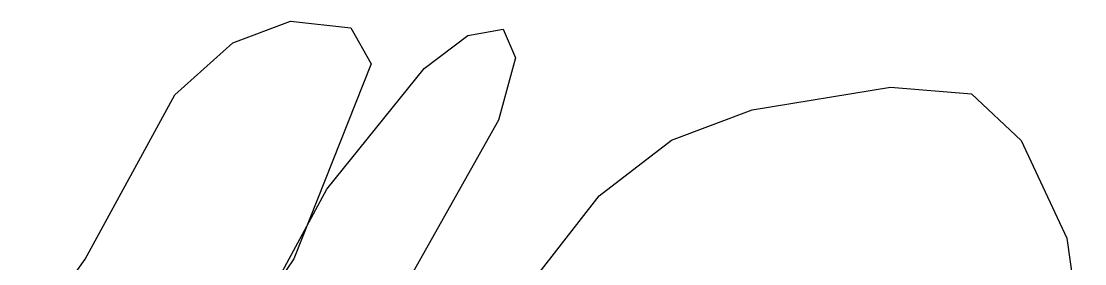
# Model space of a CAD drawing. Extents: x -886 to 651, y -59 to 942.
# Drawn here: x -122.97 to -115.3, y 170.28 to 172.03 of the extents above; entities that cross this region are included whole.
import ezdxf

# ---------------------------------------------------------------- set-up
doc = ezdxf.new("R2010")
doc.units = 0

msp = doc.modelspace()

# ---------------------------------------------------------------- linework, layer by layer
at = {"layer": 'Layer 1'}
for p, q in [((-121.448281, 171.875877), (-121.03248, 172.03042)), ((-121.03248, 172.03042), (-120.598386, 171.982643)), ((-120.598386, 171.982643), (-120.450204, 171.723009)), ((-119.752962, 171.927973), (-119.49902, 171.97318)), ((-119.49902, 171.97318), (-119.410745, 171.766977)), ((-121.866021, 171.500973), (-121.448281, 171.875877)), ((-120.069537, 171.690255), (-119.752962, 171.927973)), ((-120.450204, 171.723009), (-121.00798, 170.31675)), ((-119.410745, 171.766977), (-119.53214, 171.3183)), ((-120.770405, 170.819915), (-120.069537, 171.690255)), ((-122.51366, 170.31445), (-121.866021, 171.500973)), ((-117.70227, 171.39111), (-116.704625, 171.554723)), ((-116.704625, 171.554723), (-116.121899, 171.507219)), ((-116.121899, 171.507219), (-115.762319, 171.170378)), ((-118.284739, 171.17301), (-117.70227, 171.39111)), ((-119.53214, 171.3183), (-120.299, 169.958)), ((-118.80768, 170.770858), (-118.284739, 171.17301)), ((-115.762319, 171.170378), (-115.43411, 170.46598)), ((-121.361255, 169.72741), (-120.770405, 170.819915)), ((-119.238559, 170.217254), (-118.80768, 170.770858)), ((-115.43411, 170.46598), (-115.434, 170.466)), ((-115.434, 170.466), (-115.304897, 169.536853)), ((-122.974133, 169.672137), (-122.51366, 170.31445)), ((-121.008, 170.3167), (-121.525507, 169.566758)), ((-121.00798, 170.31675), (-121.008, 170.3167))]:
    msp.add_line(p, q, dxfattribs=at)

doc.saveas('drawing.dxf')
